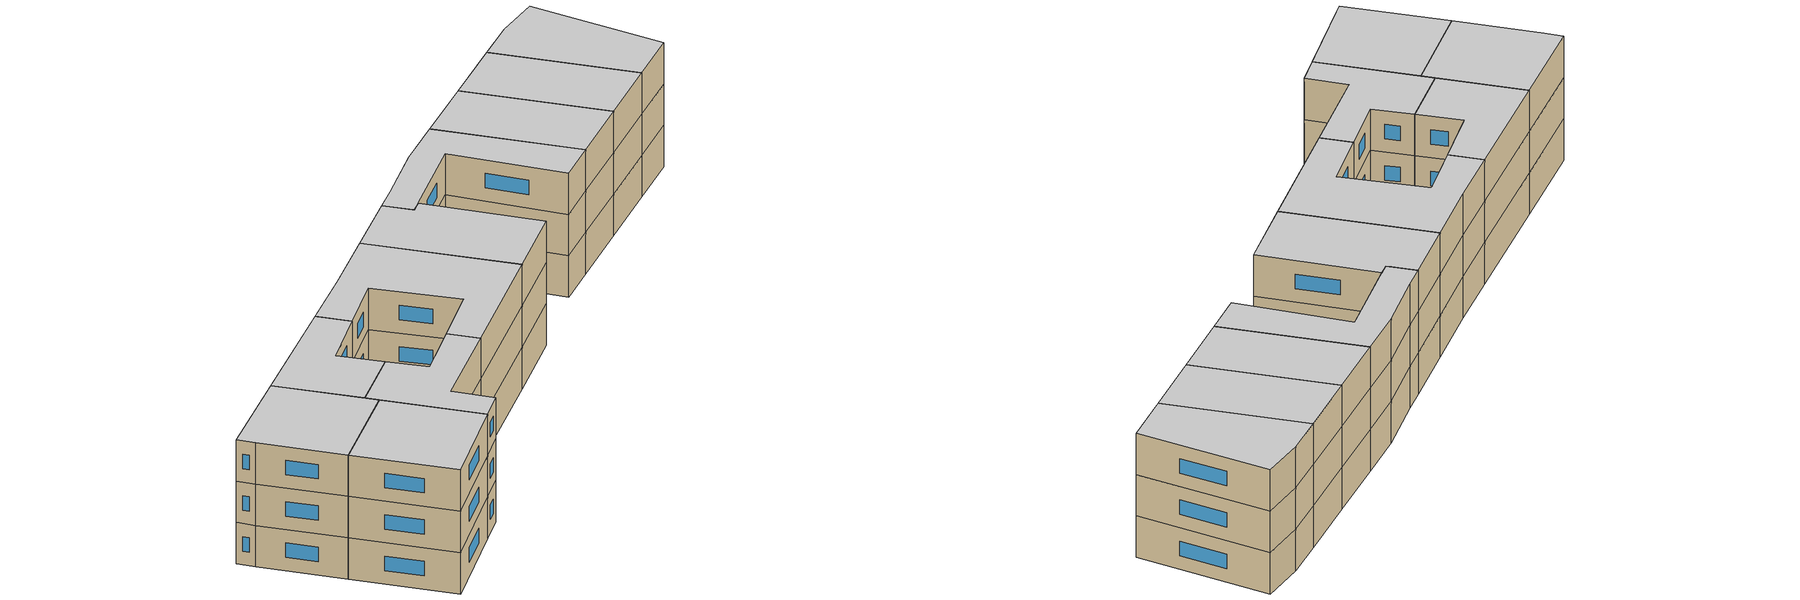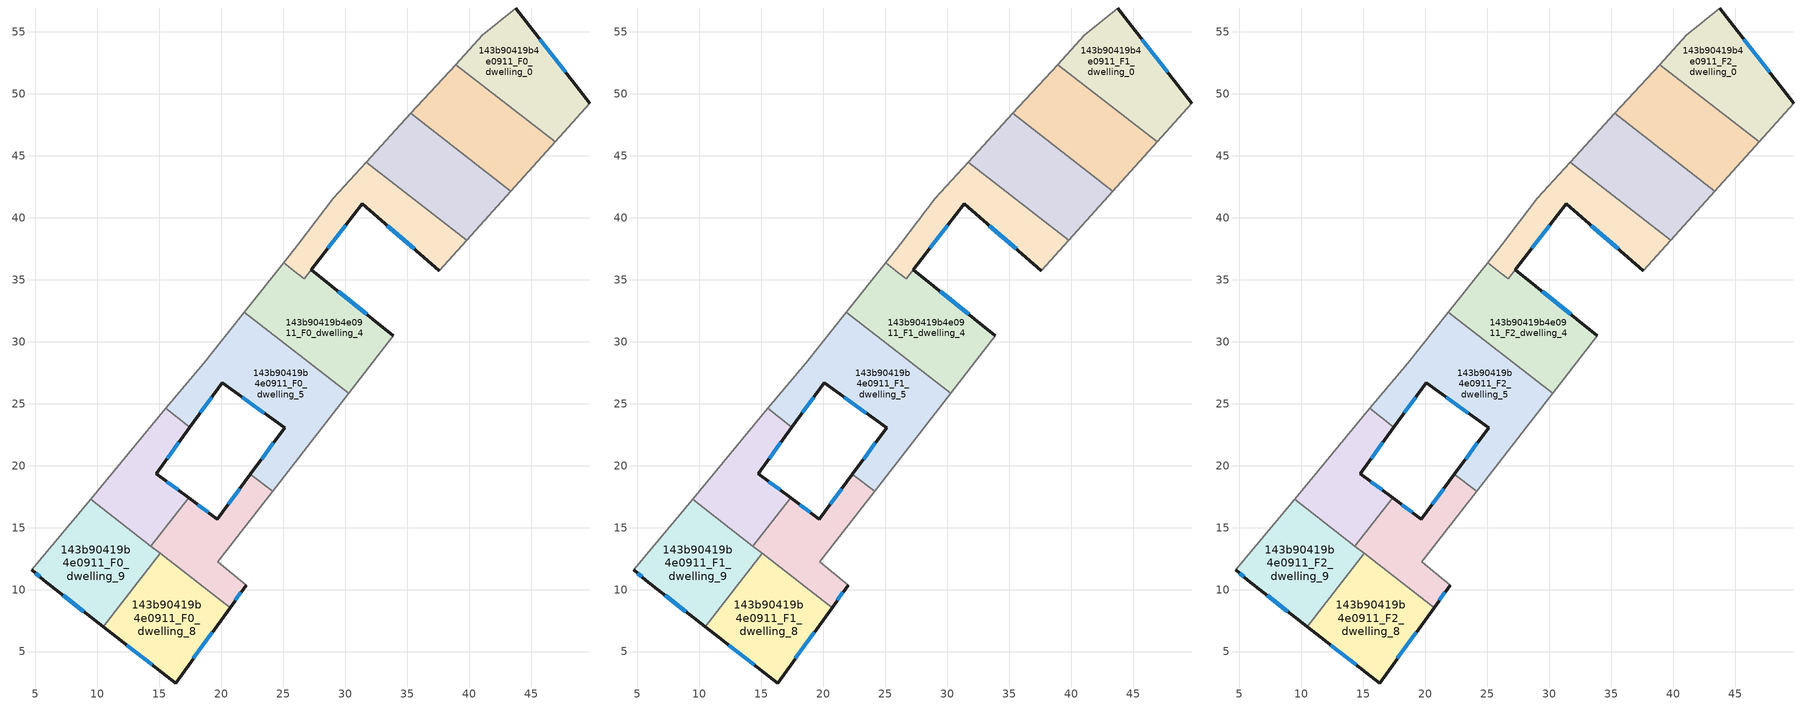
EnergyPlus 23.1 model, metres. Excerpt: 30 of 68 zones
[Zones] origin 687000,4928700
143b90419b4e0911_F0_dwelling_0
 floor ground (EU_floor_Construction): 43.77,56.92 49.74,49.22 46.94,46.11 38.91,52.36 41.08,54.73 z0
 wall outside (EU_wall_Construction): 49.74,49.22 43.77,56.92 z0:3
 wall adiabatic (EU_wall_Construction): 46.94,46.11 49.74,49.22 / 43.77,56.92 41.08,54.73 38.91,52.36 z0:3
 wall to 143b90419b4e0911_F0_dwelling_1 (EU_wall_Construction): 38.91,52.36 46.94,46.11 z0:3
 window (EU_Window_Construction): 47.8,51.73 45.71,54.42 z0.98:2.02
143b90419b4e0911_F0_dwelling_1
 floor ground (EU_floor_Construction): 46.94,46.11 43.37,42.14 35.3,48.41 38.91,52.36 z0
 wall to 143b90419b4e0911_F0_dwelling_2 (EU_wall_Construction): 35.3,48.41 43.37,42.14 z0:3
 wall adiabatic (EU_wall_Construction): 38.91,52.36 35.3,48.41 / 43.37,42.14 46.94,46.11 z0:3
143b90419b4e0911_F0_dwelling_2
 floor ground (EU_floor_Construction): 43.37,42.14 39.8,38.18 31.7,44.49 35.3,48.41 z0
 wall to 143b90419b4e0911_F0_dwelling_3 (EU_wall_Construction): 31.7,44.49 39.8,38.18 z0:3
 wall adiabatic (EU_wall_Construction): 35.3,48.41 31.7,44.49 / 39.8,38.18 43.37,42.14 z0:3
143b90419b4e0911_F0_dwelling_3
 floor ground (EU_floor_Construction): 39.8,38.18 37.6,35.75 31.38,41.12 26.72,35.07 26.28,35.41 25.03,36.38 26.21,37.88 29.05,41.58 31.7,44.49 z0
 wall outside (EU_wall_Construction): 27.29,35.81 31.38,41.12 37.6,35.75 z0:3
 wall adiabatic (EU_wall_Construction): 31.7,44.49 29.05,41.58 26.21,37.88 25.03,36.38 / 37.6,35.75 39.8,38.18 z0:3
 wall to 143b90419b4e0911_F0_dwelling_4 (EU_wall_Construction): 25.03,36.38 26.28,35.42 / 26.28,35.41 26.4,35.32 26.72,35.07 27.29,35.8 z0:3
 window (EU_Window_Construction): 33.4,39.38 35.58,37.49 / 28.62,37.54 30.05,39.4 z0.98:2.02
143b90419b4e0911_F0_dwelling_4
 floor ground (EU_floor_Construction): 33.89,30.47 30.28,25.83 21.85,32.38 25.03,36.38 26.4,35.32 26.72,35.07 27.29,35.8 z0
 wall outside (EU_wall_Construction): 33.89,30.47 27.29,35.8 z0:3
 wall adiabatic (EU_wall_Construction): 25.03,36.38 21.85,32.38 / 30.28,25.83 33.89,30.47 z0:3
 wall to 143b90419b4e0911_F0_dwelling_5 (EU_wall_Construction): 21.85,32.38 30.28,25.83 z0:3
 window (EU_Window_Construction): 31.74,32.21 29.43,34.07 z0.98:2.02
143b90419b4e0911_F0_dwelling_5
 floor ground (EU_floor_Construction): 30.28,25.83 24.14,17.93 22.36,19.31 25.11,23.05 20.07,26.7 17.48,23.11 15.55,24.61 18.59,28.27 21.85,32.38 z0
 wall outside (EU_wall_Construction): 17.48,23.11 20.07,26.7 25.11,23.05 22.36,19.31 z0:3
 wall adiabatic (EU_wall_Construction): 24.14,17.93 30.28,25.83 / 21.85,32.38 18.59,28.27 15.55,24.61 z0:3
 wall to 143b90419b4e0911_F0_dwelling_6 (EU_wall_Construction): 22.36,19.31 24.14,17.93 z0:3
 wall to 143b90419b4e0911_F0_dwelling_7 (EU_wall_Construction): 15.55,24.61 17.48,23.11 z0:3
 window (EU_Window_Construction): 24.22,21.84 23.26,20.53 / 21.71,25.51 23.48,24.24 / 18.32,24.28 19.23,25.53 z0.98:2.02
143b90419b4e0911_F0_dwelling_6
 floor ground (EU_floor_Construction): 24.14,17.93 19.72,12.24 22.03,10.37 20.72,8.55 14.34,13.51 17.37,17.42 19.7,15.7 22.36,19.31 z0
 wall outside (EU_wall_Construction): 20.72,8.55 22.03,10.37 / 22.36,19.31 19.7,15.7 17.37,17.42 z0:3
 wall adiabatic (EU_wall_Construction): 22.03,10.37 19.72,12.24 24.14,17.93 z0:3
 wall to 143b90419b4e0911_F0_dwelling_7 (EU_wall_Construction): 17.37,17.42 14.34,13.51 z0:3
 wall to 143b90419b4e0911_F0_dwelling_8 (EU_wall_Construction): 15.1,12.92 20.72,8.55 z0:3
 wall to 143b90419b4e0911_F0_dwelling_9 (EU_wall_Construction): 14.34,13.51 15.1,12.92 z0:3
 window (EU_Window_Construction): 21.14,9.14 21.6,9.78 / 18.95,16.26 18.13,16.86 / 21.5,18.14 20.57,16.87 z0.98:2.02
143b90419b4e0911_F0_dwelling_7
 floor ground (EU_floor_Construction): 17.48,23.11 14.76,19.35 17.37,17.42 14.34,13.51 9.46,17.3 15.55,24.61 z0
 wall outside (EU_wall_Construction): 17.37,17.42 14.76,19.35 17.48,23.11 z0:3
 wall adiabatic (EU_wall_Construction): 15.55,24.61 9.46,17.3 z0:3
 wall to 143b90419b4e0911_F0_dwelling_9 (EU_wall_Construction): 9.46,17.3 14.34,13.51 z0:3
 window (EU_Window_Construction): 15.64,20.57 16.59,21.89 / 16.52,18.04 15.61,18.72 z0.98:2.02
143b90419b4e0911_F0_dwelling_8
 floor ground (EU_floor_Construction): 20.72,8.55 16.33,2.47 10.5,7 15.1,12.92 z0
 wall outside (EU_wall_Construction): 10.5,7 16.33,2.47 20.72,8.55 z0:3
 wall to 143b90419b4e0911_F0_dwelling_9 (EU_wall_Construction): 15.1,12.92 10.5,7 z0:3
 window (EU_Window_Construction): 12.4,5.53 14.44,3.94 / 17.76,4.45 19.29,6.57 z0.98:2.02
143b90419b4e0911_F0_dwelling_9
 floor ground (EU_floor_Construction): 15.1,12.92 10.5,7 5.69,10.75 4.71,11.59 9.46,17.3 z0
 wall outside (EU_wall_Construction): 4.71,11.59 5.69,10.75 10.5,7 z0:3
 wall adiabatic (EU_wall_Construction): 9.46,17.3 4.71,11.59 z0:3
 window (EU_Window_Construction): 7.25,9.53 8.93,8.22 / 5.03,11.32 5.37,11.02 z0.98:2.02
143b90419b4e0911_F1_dwelling_0
 floor to 143b90419b4e0911_F0_dwelling_0 (EU_floor_Construction): 43.77,56.92 49.74,49.22 46.94,46.11 38.91,52.36 41.08,54.73 z3
 wall outside (EU_wall_Construction): 49.74,49.22 43.77,56.92 z3:6
 wall adiabatic (EU_wall_Construction): 46.94,46.11 49.74,49.22 / 43.77,56.92 41.08,54.73 38.91,52.36 z3:6
 wall to 143b90419b4e0911_F1_dwelling_1 (EU_wall_Construction): 38.91,52.36 46.94,46.11 z3:6
 window (EU_Window_Construction): 47.8,51.73 45.71,54.42 z3.98:5.02
143b90419b4e0911_F1_dwelling_1
 floor to 143b90419b4e0911_F0_dwelling_1 (EU_floor_Construction): 46.94,46.11 43.37,42.14 35.3,48.41 38.91,52.36 z3
 wall to 143b90419b4e0911_F1_dwelling_2 (EU_wall_Construction): 35.3,48.41 43.37,42.14 z3:6
 wall adiabatic (EU_wall_Construction): 38.91,52.36 35.3,48.41 / 43.37,42.14 46.94,46.11 z3:6
143b90419b4e0911_F1_dwelling_2
 floor to 143b90419b4e0911_F0_dwelling_2 (EU_floor_Construction): 43.37,42.14 39.8,38.18 31.7,44.49 35.3,48.41 z3
 wall to 143b90419b4e0911_F1_dwelling_3 (EU_wall_Construction): 31.7,44.49 39.8,38.18 z3:6
 wall adiabatic (EU_wall_Construction): 35.3,48.41 31.7,44.49 / 39.8,38.18 43.37,42.14 z3:6
143b90419b4e0911_F1_dwelling_3
 floor to 143b90419b4e0911_F0_dwelling_3 (EU_floor_Construction): 39.8,38.18 37.6,35.75 31.38,41.12 26.72,35.07 26.28,35.42 25.03,36.38 26.21,37.88 29.05,41.58 31.7,44.49 z3
 wall outside (EU_wall_Construction): 27.29,35.81 31.38,41.12 37.6,35.75 z3:6
 wall adiabatic (EU_wall_Construction): 31.7,44.49 29.05,41.58 26.21,37.88 25.03,36.38 / 37.6,35.75 39.8,38.18 z3:6
 wall to 143b90419b4e0911_F1_dwelling_4 (EU_wall_Construction): 25.03,36.38 26.28,35.42 / 26.28,35.41 26.4,35.32 26.72,35.07 27.29,35.8 z3:6
 window (EU_Window_Construction): 33.4,39.38 35.58,37.49 / 28.62,37.54 30.05,39.4 z3.98:5.02
143b90419b4e0911_F1_dwelling_4
 floor to 143b90419b4e0911_F0_dwelling_4 (EU_floor_Construction): 33.89,30.47 30.28,25.83 21.85,32.38 25.03,36.38 26.4,35.32 26.72,35.07 27.29,35.8 z3
 wall outside (EU_wall_Construction): 33.89,30.47 27.29,35.8 z3:6
 wall adiabatic (EU_wall_Construction): 25.03,36.38 21.85,32.38 / 30.28,25.83 33.89,30.47 z3:6
 wall to 143b90419b4e0911_F1_dwelling_5 (EU_wall_Construction): 21.85,32.38 30.28,25.83 z3:6
 window (EU_Window_Construction): 31.74,32.21 29.43,34.07 z3.98:5.02
143b90419b4e0911_F1_dwelling_5
 floor to 143b90419b4e0911_F0_dwelling_5 (EU_floor_Construction): 30.28,25.83 24.14,17.93 22.36,19.31 25.11,23.05 20.07,26.7 17.48,23.11 15.55,24.61 18.59,28.27 21.85,32.38 z3
 wall outside (EU_wall_Construction): 17.48,23.11 20.07,26.7 25.11,23.05 22.36,19.31 z3:6
 wall adiabatic (EU_wall_Construction): 24.14,17.93 30.28,25.83 / 21.85,32.38 18.59,28.27 15.55,24.61 z3:6
 wall to 143b90419b4e0911_F1_dwelling_6 (EU_wall_Construction): 22.36,19.31 24.14,17.93 z3:6
 wall to 143b90419b4e0911_F1_dwelling_7 (EU_wall_Construction): 15.55,24.61 17.48,23.11 z3:6
 window (EU_Window_Construction): 24.22,21.84 23.26,20.53 / 21.71,25.51 23.48,24.24 / 18.32,24.28 19.23,25.53 z3.98:5.02
143b90419b4e0911_F1_dwelling_6
 floor to 143b90419b4e0911_F0_dwelling_6 (EU_floor_Construction): 24.14,17.93 19.72,12.24 22.03,10.37 20.72,8.55 14.34,13.51 17.37,17.42 19.7,15.7 22.36,19.31 z3
 wall outside (EU_wall_Construction): 20.72,8.55 22.03,10.37 / 22.36,19.31 19.7,15.7 17.37,17.42 z3:6
 wall adiabatic (EU_wall_Construction): 22.03,10.37 19.72,12.24 24.14,17.93 z3:6
 wall to 143b90419b4e0911_F1_dwelling_7 (EU_wall_Construction): 17.37,17.42 14.34,13.51 z3:6
 wall to 143b90419b4e0911_F1_dwelling_8 (EU_wall_Construction): 15.1,12.92 20.72,8.55 z3:6
 wall to 143b90419b4e0911_F1_dwelling_9 (EU_wall_Construction): 14.34,13.51 15.1,12.92 z3:6
 window (EU_Window_Construction): 21.14,9.14 21.6,9.78 / 18.95,16.26 18.13,16.86 / 21.5,18.14 20.57,16.87 z3.98:5.02
143b90419b4e0911_F1_dwelling_7
 floor to 143b90419b4e0911_F0_dwelling_7 (EU_floor_Construction): 17.48,23.11 14.76,19.35 17.37,17.42 14.34,13.51 9.46,17.3 15.55,24.61 z3
 wall outside (EU_wall_Construction): 17.37,17.42 14.76,19.35 17.48,23.11 z3:6
 wall adiabatic (EU_wall_Construction): 15.55,24.61 9.46,17.3 z3:6
 wall to 143b90419b4e0911_F1_dwelling_9 (EU_wall_Construction): 9.46,17.3 14.34,13.51 z3:6
 window (EU_Window_Construction): 15.64,20.57 16.59,21.89 / 16.52,18.04 15.61,18.72 z3.98:5.02
143b90419b4e0911_F1_dwelling_8
 floor to 143b90419b4e0911_F0_dwelling_8 (EU_floor_Construction): 20.72,8.55 16.33,2.47 10.5,7 15.1,12.92 z3
 wall outside (EU_wall_Construction): 10.5,7 16.33,2.47 20.72,8.55 z3:6
 wall to 143b90419b4e0911_F1_dwelling_9 (EU_wall_Construction): 15.1,12.92 10.5,7 z3:6
 window (EU_Window_Construction): 12.4,5.53 14.44,3.94 / 17.76,4.45 19.29,6.57 z3.98:5.02
143b90419b4e0911_F1_dwelling_9
 floor to 143b90419b4e0911_F0_dwelling_9 (EU_floor_Construction): 15.1,12.92 10.5,7 5.69,10.75 4.71,11.59 9.46,17.3 z3
 wall outside (EU_wall_Construction): 4.71,11.59 5.69,10.75 10.5,7 z3:6
 wall adiabatic (EU_wall_Construction): 9.46,17.3 4.71,11.59 z3:6
 window (EU_Window_Construction): 7.25,9.53 8.93,8.22 / 5.03,11.32 5.37,11.02 z3.98:5.02
143b90419b4e0911_F2_dwelling_0
 floor to 143b90419b4e0911_F1_dwelling_0 (EU_floor_Construction): 43.77,56.92 49.74,49.22 46.94,46.11 38.91,52.36 41.08,54.73 z6
 wall outside (EU_wall_Construction): 49.74,49.22 43.77,56.92 z6:9
 wall adiabatic (EU_wall_Construction): 46.94,46.11 49.74,49.22 / 43.77,56.92 41.08,54.73 38.91,52.36 z6:9
 wall to 143b90419b4e0911_F2_dwelling_1 (EU_wall_Construction): 38.91,52.36 46.94,46.11 z6:9
 window (EU_Window_Construction): 47.8,51.73 45.71,54.42 z6.98:8.02
 ceiling to 143b90419b4e0911_F3_dwelling_0 (EU_floor_Construction): 46.94,46.11 49.74,49.22 43.77,56.92 41.08,54.73 38.91,52.36 z9
143b90419b4e0911_F2_dwelling_1
 floor to 143b90419b4e0911_F1_dwelling_1 (EU_floor_Construction): 46.94,46.11 43.37,42.14 35.3,48.41 38.91,52.36 z6
 wall to 143b90419b4e0911_F2_dwelling_2 (EU_wall_Construction): 35.3,48.41 43.37,42.14 z6:9
 wall adiabatic (EU_wall_Construction): 38.91,52.36 35.3,48.41 / 43.37,42.14 46.94,46.11 z6:9
 ceiling to 143b90419b4e0911_F3_dwelling_1 (EU_floor_Construction): 43.37,42.14 46.94,46.11 38.91,52.36 35.3,48.41 z9
143b90419b4e0911_F2_dwelling_2
 floor to 143b90419b4e0911_F1_dwelling_2 (EU_floor_Construction): 43.37,42.14 39.8,38.18 31.7,44.49 35.3,48.41 z6
 wall to 143b90419b4e0911_F2_dwelling_3 (EU_wall_Construction): 31.7,44.49 39.8,38.18 z6:9
 wall adiabatic (EU_wall_Construction): 35.3,48.41 31.7,44.49 / 39.8,38.18 43.37,42.14 z6:9
 ceiling to 143b90419b4e0911_F3_dwelling_2 (EU_floor_Construction): 39.8,38.18 43.37,42.14 35.3,48.41 31.7,44.49 z9
143b90419b4e0911_F2_dwelling_3
 floor to 143b90419b4e0911_F1_dwelling_3 (EU_floor_Construction): 39.8,38.18 37.6,35.75 31.38,41.12 26.72,35.07 26.28,35.42 25.03,36.38 26.21,37.88 29.05,41.58 31.7,44.49 z6
 wall outside (EU_wall_Construction): 27.29,35.81 31.38,41.12 37.6,35.75 z6:9
 wall adiabatic (EU_wall_Construction): 31.7,44.49 29.05,41.58 26.21,37.88 25.03,36.38 / 37.6,35.75 39.8,38.18 z6:9
 wall to 143b90419b4e0911_F2_dwelling_4 (EU_wall_Construction): 25.03,36.38 26.28,35.42 / 26.28,35.41 26.4,35.32 26.72,35.07 27.29,35.8 z6:9
 window (EU_Window_Construction): 33.4,39.38 35.58,37.49 / 28.62,37.54 30.05,39.4 z6.98:8.02
 ceiling to 143b90419b4e0911_F3_dwelling_3 (EU_floor_Construction): 37.6,35.75 39.8,38.18 31.7,44.49 29.05,41.58 26.21,37.88 25.03,36.38 26.28,35.42 26.72,35.07 31.38,41.12 z9
143b90419b4e0911_F2_dwelling_4
 floor to 143b90419b4e0911_F1_dwelling_4 (EU_floor_Construction): 33.89,30.47 30.28,25.83 21.85,32.38 25.03,36.38 26.4,35.32 26.72,35.07 27.29,35.8 z6
 wall outside (EU_wall_Construction): 33.89,30.47 27.29,35.8 z6:9
 wall adiabatic (EU_wall_Construction): 25.03,36.38 21.85,32.38 / 30.28,25.83 33.89,30.47 z6:9
 wall to 143b90419b4e0911_F2_dwelling_5 (EU_wall_Construction): 21.85,32.38 30.28,25.83 z6:9
 window (EU_Window_Construction): 31.74,32.21 29.43,34.07 z6.98:8.02
 ceiling to 143b90419b4e0911_F3_dwelling_4 (EU_floor_Construction): 30.28,25.83 33.89,30.47 27.29,35.8 26.72,35.07 26.4,35.32 25.03,36.38 21.85,32.38 z9
143b90419b4e0911_F2_dwelling_5
 floor to 143b90419b4e0911_F1_dwelling_5 (EU_floor_Construction): 30.28,25.83 24.14,17.93 22.36,19.31 25.11,23.05 20.07,26.7 17.48,23.11 15.55,24.61 18.59,28.27 21.85,32.38 z6
 wall outside (EU_wall_Construction): 17.48,23.11 20.07,26.7 25.11,23.05 22.36,19.31 z6:9
 wall adiabatic (EU_wall_Construction): 24.14,17.93 30.28,25.83 / 21.85,32.38 18.59,28.27 15.55,24.61 z6:9
 wall to 143b90419b4e0911_F2_dwelling_6 (EU_wall_Construction): 22.36,19.31 24.14,17.93 z6:9
 wall to 143b90419b4e0911_F2_dwelling_7 (EU_wall_Construction): 15.55,24.61 17.48,23.11 z6:9
 window (EU_Window_Construction): 24.22,21.84 23.26,20.53 / 21.71,25.51 23.48,24.24 / 18.32,24.28 19.23,25.53 z6.98:8.02
 ceiling to 143b90419b4e0911_F3_dwelling_5 (EU_floor_Construction): 24.14,17.93 30.28,25.83 21.85,32.38 18.59,28.27 15.55,24.61 17.48,23.11 20.07,26.7 25.11,23.05 22.36,19.31 z9
143b90419b4e0911_F2_dwelling_6
 floor to 143b90419b4e0911_F1_dwelling_6 (EU_floor_Construction): 24.14,17.93 19.72,12.24 22.03,10.37 20.72,8.55 14.34,13.51 17.37,17.42 19.7,15.7 22.36,19.31 z6
 wall outside (EU_wall_Construction): 20.72,8.55 22.03,10.37 / 22.36,19.31 19.7,15.7 17.37,17.42 z6:9
 wall adiabatic (EU_wall_Construction): 22.03,10.37 19.72,12.24 24.14,17.93 z6:9
 wall to 143b90419b4e0911_F2_dwelling_7 (EU_wall_Construction): 17.37,17.42 14.34,13.51 z6:9
 wall to 143b90419b4e0911_F2_dwelling_8 (EU_wall_Construction): 15.1,12.92 20.72,8.55 z6:9
 wall to 143b90419b4e0911_F2_dwelling_9 (EU_wall_Construction): 14.34,13.51 15.1,12.92 z6:9
 window (EU_Window_Construction): 21.14,9.14 21.6,9.78 / 18.95,16.26 18.13,16.86 / 21.5,18.14 20.57,16.87 z6.98:8.02
 ceiling to 143b90419b4e0911_F3_dwelling_6 (EU_floor_Construction): 22.03,10.37 19.72,12.24 24.14,17.93 22.36,19.31 19.7,15.7 17.37,17.42 14.34,13.51 20.72,8.55 z9
143b90419b4e0911_F2_dwelling_7
 floor to 143b90419b4e0911_F1_dwelling_7 (EU_floor_Construction): 17.48,23.11 14.76,19.35 17.37,17.42 14.34,13.51 9.46,17.3 15.55,24.61 z6
 wall outside (EU_wall_Construction): 17.37,17.42 14.76,19.35 17.48,23.11 z6:9
 wall adiabatic (EU_wall_Construction): 15.55,24.61 9.46,17.3 z6:9
 wall to 143b90419b4e0911_F2_dwelling_9 (EU_wall_Construction): 9.46,17.3 14.34,13.51 z6:9
 window (EU_Window_Construction): 15.64,20.57 16.59,21.89 / 16.52,18.04 15.61,18.72 z6.98:8.02
 ceiling to 143b90419b4e0911_F3_dwelling_7 (EU_floor_Construction): 14.34,13.51 17.37,17.42 14.76,19.35 17.48,23.11 15.55,24.61 9.46,17.3 z9
143b90419b4e0911_F2_dwelling_8
 floor to 143b90419b4e0911_F1_dwelling_8 (EU_floor_Construction): 20.72,8.55 16.33,2.47 10.5,7 15.1,12.92 z6
 wall outside (EU_wall_Construction): 10.5,7 16.33,2.47 20.72,8.55 z6:9
 wall to 143b90419b4e0911_F2_dwelling_9 (EU_wall_Construction): 15.1,12.92 10.5,7 z6:9
 window (EU_Window_Construction): 12.4,5.53 14.44,3.94 / 17.76,4.45 19.29,6.57 z6.98:8.02
 ceiling to 143b90419b4e0911_F3_dwelling_8 (EU_floor_Construction): 16.33,2.47 20.72,8.55 15.1,12.92 10.5,7 z9
143b90419b4e0911_F2_dwelling_9
 floor to 143b90419b4e0911_F1_dwelling_9 (EU_floor_Construction): 15.1,12.92 10.5,7 5.69,10.75 4.71,11.59 9.46,17.3 z6
 wall outside (EU_wall_Construction): 4.71,11.59 5.69,10.75 10.5,7 z6:9
 wall adiabatic (EU_wall_Construction): 9.46,17.3 4.71,11.59 z6:9
 window (EU_Window_Construction): 7.25,9.53 8.93,8.22 / 5.03,11.32 5.37,11.02 z6.98:8.02
 ceiling to 143b90419b4e0911_F3_dwelling_9 (EU_floor_Construction): 10.5,7 15.1,12.92 9.46,17.3 4.71,11.59 5.69,10.75 z9
[Building]
EU S2 Campaign: North Axis=0; Terrain=City; Solar Distribution=FullExterior
[Site:Location]
Bologna: Latitude=44.5; Longitude=11.25; Time Zone=1; Elevation=37
[SizingPeriod:WeatherFileDays]
AnnualSizingPeriod: Begin Month=1; Begin Day of Month=1; End Month=12; End Day of Month=31; Day of Week for Start Day=Monday; Use Weather File Daylight Saving Period=No; Use Weather File Rain and Snow Indicators=No
[MATERIAL]
EU_InternalMass_Material: Roughness=MediumRough; Thickness=0.1; Conductivity=1; Density=1800; Specific Heat=900; Thermal Absorptance=0.9; Solar Absorptance=0.7; Visible Absorptance=0.7
[MATERIAL:NOMASS] Roughness=MediumRough; Thermal Absorptance=0.9; Solar Absorptance=0.7; Visible Absorptance=0.7
Name | Thermal Resistance
EU_wall_NoMass | 0.905828
EU_floor_NoMass | 0.67114
[WINDOWMATERIAL:SIMPLEGLAZINGSYSTEM]
EU_Window_SimpleGlazing: UFactor=4.52486; Solar Heat Gain Coefficient=0.85; Visible Transmittance=0.85
[CONSTRUCTION]
EU_wall_Construction: EU_wall_NoMass
EU_floor_Construction: EU_floor_NoMass
EU_Window_Construction: EU_Window_SimpleGlazing
EU_InternalMass_Construction: EU_InternalMass_Material
[ZONE] Type=1; Multiplier=1; Ceiling Height=autocalculate; Floor Area=autocalculate; Part of Total Floor Area=Yes
Name | Volume
143b90419b4e0911_F0_dwelling_0; 143b90419b4e0911_F1_dwelling_0; 143b90419b4e0911_F2_dwelling_0 | 163.146
143b90419b4e0911_F0_dwelling_1; 143b90419b4e0911_F1_dwelling_1; 143b90419b4e0911_F2_dwelling_1 | 163.176
143b90419b4e0911_F0_dwelling_2; 143b90419b4e0911_F1_dwelling_2; 143b90419b4e0911_F2_dwelling_2 | 163.154
143b90419b4e0911_F0_dwelling_3; 143b90419b4e0911_F1_dwelling_3; 143b90419b4e0911_F2_dwelling_3 | 141.615
143b90419b4e0911_F0_dwelling_4; 143b90419b4e0911_F1_dwelling_4; 143b90419b4e0911_F2_dwelling_4 | 184.723
143b90419b4e0911_F0_dwelling_5; 143b90419b4e0911_F1_dwelling_5; 143b90419b4e0911_F2_dwelling_5 | 238.447
143b90419b4e0911_F0_dwelling_6; 143b90419b4e0911_F1_dwelling_6; 143b90419b4e0911_F2_dwelling_6 | 125.506
143b90419b4e0911_F0_dwelling_7; 143b90419b4e0911_F1_dwelling_7; 143b90419b4e0911_F2_dwelling_7 | 125.529
143b90419b4e0911_F0_dwelling_8; 143b90419b4e0911_F1_dwelling_8; 143b90419b4e0911_F2_dwelling_8 | 163.161
143b90419b4e0911_F0_dwelling_9; 143b90419b4e0911_F1_dwelling_9; 143b90419b4e0911_F2_dwelling_9 | 163.141
[INTERNALMASS] Construction=EU_InternalMass_Construction
Name | Zone or ZoneList | Surface Area
143b90419b4e0911_F0_dwelling_0_EU_InternalMass | 143b90419b4e0911_F0_dwelling_0 | 54.382
143b90419b4e0911_F0_dwelling_1_EU_InternalMass | 143b90419b4e0911_F0_dwelling_1 | 54.3918
143b90419b4e0911_F0_dwelling_2_EU_InternalMass | 143b90419b4e0911_F0_dwelling_2 | 54.3847
143b90419b4e0911_F0_dwelling_3_EU_InternalMass | 143b90419b4e0911_F0_dwelling_3 | 47.2029
143b90419b4e0911_F0_dwelling_4_EU_InternalMass | 143b90419b4e0911_F0_dwelling_4 | 61.5747
143b90419b4e0911_F0_dwelling_5_EU_InternalMass | 143b90419b4e0911_F0_dwelling_5 | 79.4821
143b90419b4e0911_F0_dwelling_6_EU_InternalMass | 143b90419b4e0911_F0_dwelling_6 | 41.8343
143b90419b4e0911_F0_dwelling_7_EU_InternalMass | 143b90419b4e0911_F0_dwelling_7 | 41.8417
143b90419b4e0911_F0_dwelling_8_EU_InternalMass | 143b90419b4e0911_F0_dwelling_8 | 54.3861
143b90419b4e0911_F0_dwelling_9_EU_InternalMass | 143b90419b4e0911_F0_dwelling_9 | 54.379
143b90419b4e0911_F1_dwelling_0_EU_InternalMass | 143b90419b4e0911_F1_dwelling_0 | 54.382
143b90419b4e0911_F1_dwelling_1_EU_InternalMass | 143b90419b4e0911_F1_dwelling_1 | 54.3918
143b90419b4e0911_F1_dwelling_2_EU_InternalMass | 143b90419b4e0911_F1_dwelling_2 | 54.3847
143b90419b4e0911_F1_dwelling_3_EU_InternalMass | 143b90419b4e0911_F1_dwelling_3 | 47.2029
143b90419b4e0911_F1_dwelling_4_EU_InternalMass | 143b90419b4e0911_F1_dwelling_4 | 61.5747
143b90419b4e0911_F1_dwelling_5_EU_InternalMass | 143b90419b4e0911_F1_dwelling_5 | 79.4821
143b90419b4e0911_F1_dwelling_6_EU_InternalMass | 143b90419b4e0911_F1_dwelling_6 | 41.8343
143b90419b4e0911_F1_dwelling_7_EU_InternalMass | 143b90419b4e0911_F1_dwelling_7 | 41.8417
143b90419b4e0911_F1_dwelling_8_EU_InternalMass | 143b90419b4e0911_F1_dwelling_8 | 54.3861
143b90419b4e0911_F1_dwelling_9_EU_InternalMass | 143b90419b4e0911_F1_dwelling_9 | 54.379
143b90419b4e0911_F2_dwelling_0_EU_InternalMass | 143b90419b4e0911_F2_dwelling_0 | 54.382
143b90419b4e0911_F2_dwelling_1_EU_InternalMass | 143b90419b4e0911_F2_dwelling_1 | 54.3918
143b90419b4e0911_F2_dwelling_2_EU_InternalMass | 143b90419b4e0911_F2_dwelling_2 | 54.3847
143b90419b4e0911_F2_dwelling_3_EU_InternalMass | 143b90419b4e0911_F2_dwelling_3 | 47.2029
143b90419b4e0911_F2_dwelling_4_EU_InternalMass | 143b90419b4e0911_F2_dwelling_4 | 61.5747
143b90419b4e0911_F2_dwelling_5_EU_InternalMass | 143b90419b4e0911_F2_dwelling_5 | 79.4821
143b90419b4e0911_F2_dwelling_6_EU_InternalMass | 143b90419b4e0911_F2_dwelling_6 | 41.8343
143b90419b4e0911_F2_dwelling_7_EU_InternalMass | 143b90419b4e0911_F2_dwelling_7 | 41.8417
143b90419b4e0911_F2_dwelling_8_EU_InternalMass | 143b90419b4e0911_F2_dwelling_8 | 54.3861
143b90419b4e0911_F2_dwelling_9_EU_InternalMass | 143b90419b4e0911_F2_dwelling_9 | 54.379
[OTHEREQUIPMENT] Fuel Type=Electricity; Design Level Calculation Method=Watts/Area; Power per Zone Floor Area=1; Fraction Latent=0; Fraction Radiant=0; Fraction Lost=0; Carbon Dioxide Generation Rate=0; EndUse Subcategory=EU_Step8_InternalGains
Name | Zone or ZoneList or Space or SpaceList | Schedule
EU_Step8_InternalGain_143b90419b4e0911_F0_dwelling_0_f000 | 143b90419b4e0911_F0_dwelling_0 | EU_Step8_GainSchedule_143b90419b4e0911_F0_dwelling_0_f000
EU_Step8_InternalGain_143b90419b4e0911_F0_dwelling_1_f000 | 143b90419b4e0911_F0_dwelling_1 | EU_Step8_GainSchedule_143b90419b4e0911_F0_dwelling_1_f000
EU_Step8_InternalGain_143b90419b4e0911_F0_dwelling_2_f000 | 143b90419b4e0911_F0_dwelling_2 | EU_Step8_GainSchedule_143b90419b4e0911_F0_dwelling_2_f000
EU_Step8_InternalGain_143b90419b4e0911_F0_dwelling_3_f000 | 143b90419b4e0911_F0_dwelling_3 | EU_Step8_GainSchedule_143b90419b4e0911_F0_dwelling_3_f000
EU_Step8_InternalGain_143b90419b4e0911_F0_dwelling_4_f000 | 143b90419b4e0911_F0_dwelling_4 | EU_Step8_GainSchedule_143b90419b4e0911_F0_dwelling_4_f000
EU_Step8_InternalGain_143b90419b4e0911_F0_dwelling_5_f000 | 143b90419b4e0911_F0_dwelling_5 | EU_Step8_GainSchedule_143b90419b4e0911_F0_dwelling_5_f000
EU_Step8_InternalGain_143b90419b4e0911_F0_dwelling_6_f000 | 143b90419b4e0911_F0_dwelling_6 | EU_Step8_GainSchedule_143b90419b4e0911_F0_dwelling_6_f000
EU_Step8_InternalGain_143b90419b4e0911_F0_dwelling_7_f000 | 143b90419b4e0911_F0_dwelling_7 | EU_Step8_GainSchedule_143b90419b4e0911_F0_dwelling_7_f000
EU_Step8_InternalGain_143b90419b4e0911_F0_dwelling_8_f000 | 143b90419b4e0911_F0_dwelling_8 | EU_Step8_GainSchedule_143b90419b4e0911_F0_dwelling_8_f000
EU_Step8_InternalGain_143b90419b4e0911_F0_dwelling_9_f000 | 143b90419b4e0911_F0_dwelling_9 | EU_Step8_GainSchedule_143b90419b4e0911_F0_dwelling_9_f000
EU_Step8_InternalGain_143b90419b4e0911_F1_dwelling_0_f000 | 143b90419b4e0911_F1_dwelling_0 | EU_Step8_GainSchedule_143b90419b4e0911_F1_dwelling_0_f000
EU_Step8_InternalGain_143b90419b4e0911_F1_dwelling_1_f000 | 143b90419b4e0911_F1_dwelling_1 | EU_Step8_GainSchedule_143b90419b4e0911_F1_dwelling_1_f000
EU_Step8_InternalGain_143b90419b4e0911_F1_dwelling_2_f000 | 143b90419b4e0911_F1_dwelling_2 | EU_Step8_GainSchedule_143b90419b4e0911_F1_dwelling_2_f000
EU_Step8_InternalGain_143b90419b4e0911_F1_dwelling_3_f000 | 143b90419b4e0911_F1_dwelling_3 | EU_Step8_GainSchedule_143b90419b4e0911_F1_dwelling_3_f000
EU_Step8_InternalGain_143b90419b4e0911_F1_dwelling_4_f000 | 143b90419b4e0911_F1_dwelling_4 | EU_Step8_GainSchedule_143b90419b4e0911_F1_dwelling_4_f000
EU_Step8_InternalGain_143b90419b4e0911_F1_dwelling_5_f000 | 143b90419b4e0911_F1_dwelling_5 | EU_Step8_GainSchedule_143b90419b4e0911_F1_dwelling_5_f000
EU_Step8_InternalGain_143b90419b4e0911_F1_dwelling_6_f000 | 143b90419b4e0911_F1_dwelling_6 | EU_Step8_GainSchedule_143b90419b4e0911_F1_dwelling_6_f000
EU_Step8_InternalGain_143b90419b4e0911_F1_dwelling_7_f000 | 143b90419b4e0911_F1_dwelling_7 | EU_Step8_GainSchedule_143b90419b4e0911_F1_dwelling_7_f000
EU_Step8_InternalGain_143b90419b4e0911_F1_dwelling_8_f000 | 143b90419b4e0911_F1_dwelling_8 | EU_Step8_GainSchedule_143b90419b4e0911_F1_dwelling_8_f000
EU_Step8_InternalGain_143b90419b4e0911_F1_dwelling_9_f000 | 143b90419b4e0911_F1_dwelling_9 | EU_Step8_GainSchedule_143b90419b4e0911_F1_dwelling_9_f000
EU_Step8_InternalGain_143b90419b4e0911_F2_dwelling_0_f000 | 143b90419b4e0911_F2_dwelling_0 | EU_Step8_GainSchedule_143b90419b4e0911_F2_dwelling_0_f000
EU_Step8_InternalGain_143b90419b4e0911_F2_dwelling_1_f000 | 143b90419b4e0911_F2_dwelling_1 | EU_Step8_GainSchedule_143b90419b4e0911_F2_dwelling_1_f000
EU_Step8_InternalGain_143b90419b4e0911_F2_dwelling_2_f000 | 143b90419b4e0911_F2_dwelling_2 | EU_Step8_GainSchedule_143b90419b4e0911_F2_dwelling_2_f000
EU_Step8_InternalGain_143b90419b4e0911_F2_dwelling_3_f000 | 143b90419b4e0911_F2_dwelling_3 | EU_Step8_GainSchedule_143b90419b4e0911_F2_dwelling_3_f000
EU_Step8_InternalGain_143b90419b4e0911_F2_dwelling_4_f000 | 143b90419b4e0911_F2_dwelling_4 | EU_Step8_GainSchedule_143b90419b4e0911_F2_dwelling_4_f000
EU_Step8_InternalGain_143b90419b4e0911_F2_dwelling_5_f000 | 143b90419b4e0911_F2_dwelling_5 | EU_Step8_GainSchedule_143b90419b4e0911_F2_dwelling_5_f000
EU_Step8_InternalGain_143b90419b4e0911_F2_dwelling_6_f000 | 143b90419b4e0911_F2_dwelling_6 | EU_Step8_GainSchedule_143b90419b4e0911_F2_dwelling_6_f000
EU_Step8_InternalGain_143b90419b4e0911_F2_dwelling_7_f000 | 143b90419b4e0911_F2_dwelling_7 | EU_Step8_GainSchedule_143b90419b4e0911_F2_dwelling_7_f000
EU_Step8_InternalGain_143b90419b4e0911_F2_dwelling_8_f000 | 143b90419b4e0911_F2_dwelling_8 | EU_Step8_GainSchedule_143b90419b4e0911_F2_dwelling_8_f000
EU_Step8_InternalGain_143b90419b4e0911_F2_dwelling_9_f000 | 143b90419b4e0911_F2_dwelling_9 | EU_Step8_GainSchedule_143b90419b4e0911_F2_dwelling_9_f000
[ZONEVENTILATION:DESIGNFLOWRATE] Schedule=EU_AlwaysOn; Design Flow Rate Calculation Method=AirChanges/Hour; Air Changes per Hour=0.73129; Ventilation Type=Natural; Fan Pressure Rise=0; Fan Total Efficiency=1; Constant Term Coefficient=1; Temperature Term Coefficient=0; Velocity Term Coefficient=0; Velocity Squared Term Coefficient=0; Minimum Indoor Temperature=-100; Maximum Indoor Temperature=100; Delta Temperature=-100; Minimum Outdoor Temperature=-100; Maximum Outdoor Temperature=100; Maximum Wind Speed=40
Name | Zone or ZoneList or Space or SpaceList
EU_ConstantAir_143b90419b4e0911_F0_dwelling_0 | 143b90419b4e0911_F0_dwelling_0
EU_ConstantAir_143b90419b4e0911_F0_dwelling_1 | 143b90419b4e0911_F0_dwelling_1
EU_ConstantAir_143b90419b4e0911_F0_dwelling_2 | 143b90419b4e0911_F0_dwelling_2
EU_ConstantAir_143b90419b4e0911_F0_dwelling_3 | 143b90419b4e0911_F0_dwelling_3
EU_ConstantAir_143b90419b4e0911_F0_dwelling_4 | 143b90419b4e0911_F0_dwelling_4
EU_ConstantAir_143b90419b4e0911_F0_dwelling_5 | 143b90419b4e0911_F0_dwelling_5
EU_ConstantAir_143b90419b4e0911_F0_dwelling_6 | 143b90419b4e0911_F0_dwelling_6
EU_ConstantAir_143b90419b4e0911_F0_dwelling_7 | 143b90419b4e0911_F0_dwelling_7
EU_ConstantAir_143b90419b4e0911_F0_dwelling_8 | 143b90419b4e0911_F0_dwelling_8
EU_ConstantAir_143b90419b4e0911_F0_dwelling_9 | 143b90419b4e0911_F0_dwelling_9
EU_ConstantAir_143b90419b4e0911_F1_dwelling_0 | 143b90419b4e0911_F1_dwelling_0
EU_ConstantAir_143b90419b4e0911_F1_dwelling_1 | 143b90419b4e0911_F1_dwelling_1
EU_ConstantAir_143b90419b4e0911_F1_dwelling_2 | 143b90419b4e0911_F1_dwelling_2
EU_ConstantAir_143b90419b4e0911_F1_dwelling_3 | 143b90419b4e0911_F1_dwelling_3
EU_ConstantAir_143b90419b4e0911_F1_dwelling_4 | 143b90419b4e0911_F1_dwelling_4
EU_ConstantAir_143b90419b4e0911_F1_dwelling_5 | 143b90419b4e0911_F1_dwelling_5
EU_ConstantAir_143b90419b4e0911_F1_dwelling_6 | 143b90419b4e0911_F1_dwelling_6
EU_ConstantAir_143b90419b4e0911_F1_dwelling_7 | 143b90419b4e0911_F1_dwelling_7
EU_ConstantAir_143b90419b4e0911_F1_dwelling_8 | 143b90419b4e0911_F1_dwelling_8
EU_ConstantAir_143b90419b4e0911_F1_dwelling_9 | 143b90419b4e0911_F1_dwelling_9
EU_ConstantAir_143b90419b4e0911_F2_dwelling_0 | 143b90419b4e0911_F2_dwelling_0
EU_ConstantAir_143b90419b4e0911_F2_dwelling_1 | 143b90419b4e0911_F2_dwelling_1
EU_ConstantAir_143b90419b4e0911_F2_dwelling_2 | 143b90419b4e0911_F2_dwelling_2
EU_ConstantAir_143b90419b4e0911_F2_dwelling_3 | 143b90419b4e0911_F2_dwelling_3
EU_ConstantAir_143b90419b4e0911_F2_dwelling_4 | 143b90419b4e0911_F2_dwelling_4
EU_ConstantAir_143b90419b4e0911_F2_dwelling_5 | 143b90419b4e0911_F2_dwelling_5
EU_ConstantAir_143b90419b4e0911_F2_dwelling_6 | 143b90419b4e0911_F2_dwelling_6
EU_ConstantAir_143b90419b4e0911_F2_dwelling_7 | 143b90419b4e0911_F2_dwelling_7
EU_ConstantAir_143b90419b4e0911_F2_dwelling_8 | 143b90419b4e0911_F2_dwelling_8
EU_ConstantAir_143b90419b4e0911_F2_dwelling_9 | 143b90419b4e0911_F2_dwelling_9
[HVACTEMPLATE:THERMOSTAT] Constant Heating Setpoint=20; Constant Cooling Setpoint=50
EU_HeatOnly_143b90419b4e0911_F0_dwelling_0; EU_HeatOnly_143b90419b4e0911_F0_dwelling_1; EU_HeatOnly_143b90419b4e0911_F0_dwelling_2; EU_HeatOnly_143b90419b4e0911_F0_dwelling_3; EU_HeatOnly_143b90419b4e0911_F0_dwelling_4; EU_HeatOnly_143b90419b4e0911_F0_dwelling_5; EU_HeatOnly_143b90419b4e0911_F0_dwelling_6; EU_HeatOnly_143b90419b4e0911_F0_dwelling_7; EU_HeatOnly_143b90419b4e0911_F0_dwelling_8; EU_HeatOnly_143b90419b4e0911_F0_dwelling_9; EU_HeatOnly_143b90419b4e0911_F1_dwelling_0; EU_HeatOnly_143b90419b4e0911_F1_dwelling_1; EU_HeatOnly_143b90419b4e0911_F1_dwelling_2; EU_HeatOnly_143b90419b4e0911_F1_dwelling_3; EU_HeatOnly_143b90419b4e0911_F1_dwelling_4; EU_HeatOnly_143b90419b4e0911_F1_dwelling_5; EU_HeatOnly_143b90419b4e0911_F1_dwelling_6; EU_HeatOnly_143b90419b4e0911_F1_dwelling_7; EU_HeatOnly_143b90419b4e0911_F1_dwelling_8; EU_HeatOnly_143b90419b4e0911_F1_dwelling_9; EU_HeatOnly_143b90419b4e0911_F2_dwelling_0; EU_HeatOnly_143b90419b4e0911_F2_dwelling_1; EU_HeatOnly_143b90419b4e0911_F2_dwelling_2; EU_HeatOnly_143b90419b4e0911_F2_dwelling_3; EU_HeatOnly_143b90419b4e0911_F2_dwelling_4; EU_HeatOnly_143b90419b4e0911_F2_dwelling_5; EU_HeatOnly_143b90419b4e0911_F2_dwelling_6; EU_HeatOnly_143b90419b4e0911_F2_dwelling_7; EU_HeatOnly_143b90419b4e0911_F2_dwelling_8; EU_HeatOnly_143b90419b4e0911_F2_dwelling_9; EU_HeatOnly_143b90419b4e0911_F3_dwelling_0; EU_HeatOnly_143b90419b4e0911_F3_dwelling_1; EU_HeatOnly_143b90419b4e0911_F3_dwelling_2; EU_HeatOnly_143b90419b4e0911_F3_dwelling_3; EU_HeatOnly_143b90419b4e0911_F3_dwelling_4; EU_HeatOnly_143b90419b4e0911_F3_dwelling_5; EU_HeatOnly_143b90419b4e0911_F3_dwelling_6; EU_HeatOnly_143b90419b4e0911_F3_dwelling_7; EU_HeatOnly_143b90419b4e0911_F3_dwelling_8; EU_HeatOnly_143b90419b4e0911_F3_dwelling_9; EU_HeatOnly_143b90419b4e0911_F4_dwelling_0; EU_HeatOnly_143b90419b4e0911_F4_dwelling_1; EU_HeatOnly_143b90419b4e0911_F4_dwelling_2; EU_HeatOnly_143b90419b4e0911_F4_dwelling_3; EU_HeatOnly_143b90419b4e0911_F4_dwelling_4; EU_HeatOnly_143b90419b4e0911_F4_dwelling_5; EU_HeatOnly_143b90419b4e0911_F4_dwelling_6; EU_HeatOnly_143b90419b4e0911_F4_dwelling_7; EU_HeatOnly_143b90419b4e0911_F4_dwelling_8; EU_HeatOnly_143b90419b4e0911_F4_dwelling_9; EU_HeatOnly_143b90419b4e0911_F5_dwelling_0; EU_HeatOnly_143b90419b4e0911_F5_dwelling_1; EU_HeatOnly_143b90419b4e0911_F5_dwelling_2; EU_HeatOnly_143b90419b4e0911_F5_dwelling_3; EU_HeatOnly_143b90419b4e0911_F5_dwelling_4; EU_HeatOnly_143b90419b4e0911_F5_dwelling_5; EU_HeatOnly_143b90419b4e0911_F5_dwelling_6; EU_HeatOnly_143b90419b4e0911_F5_dwelling_7; EU_HeatOnly_143b90419b4e0911_F5_dwelling_8; EU_HeatOnly_143b90419b4e0911_F6_dwelling_0; EU_HeatOnly_143b90419b4e0911_F6_dwelling_1; EU_HeatOnly_143b90419b4e0911_F6_dwelling_2; EU_HeatOnly_143b90419b4e0911_F6_dwelling_3; EU_HeatOnly_143b90419b4e0911_F6_dwelling_4; EU_HeatOnly_143b90419b4e0911_F6_dwelling_5; EU_HeatOnly_143b90419b4e0911_F6_dwelling_6; EU_HeatOnly_143b90419b4e0911_F6_dwelling_7; EU_HeatOnly_143b90419b4e0911_F6_dwelling_8
[HVACTEMPLATE:ZONE:IDEALLOADSAIRSYSTEM] System Availability Schedule=EU_AlwaysOn; Maximum Heating Supply Air Temperature=50; Minimum Cooling Supply Air Temperature=13; Maximum Heating Supply Air Humidity Ratio=0.0156; Minimum Cooling Supply Air Humidity Ratio=0.0077; Heating Limit=NoLimit; Cooling Limit=NoLimit; Heating Availability Schedule=EU_AlwaysOn; Cooling Availability Schedule=EU_CoolingOff; Dehumidification Control Type=ConstantSensibleHeatRatio; Cooling Sensible Heat Ratio=0.7; Dehumidification Setpoint=60; Humidification Control Type=None; Humidification Setpoint=30; Outdoor Air Method=None; Outdoor Air Flow Rate per Person=0.00944; Outdoor Air Flow Rate per Zone Floor Area=0; Outdoor Air Flow Rate per Zone=0; Demand Controlled Ventilation Type=None; Outdoor Air Economizer Type=NoEconomizer; Heat Recovery Type=None; Sensible Heat Recovery Effectiveness=0.7; Latent Heat Recovery Effectiveness=0.65
Name | Template Thermostat
143b90419b4e0911_F0_dwelling_0 | EU_HeatOnly_143b90419b4e0911_F0_dwelling_0
143b90419b4e0911_F0_dwelling_1 | EU_HeatOnly_143b90419b4e0911_F0_dwelling_1
143b90419b4e0911_F0_dwelling_2 | EU_HeatOnly_143b90419b4e0911_F0_dwelling_2
143b90419b4e0911_F0_dwelling_3 | EU_HeatOnly_143b90419b4e0911_F0_dwelling_3
143b90419b4e0911_F0_dwelling_4 | EU_HeatOnly_143b90419b4e0911_F0_dwelling_4
143b90419b4e0911_F0_dwelling_5 | EU_HeatOnly_143b90419b4e0911_F0_dwelling_5
143b90419b4e0911_F0_dwelling_6 | EU_HeatOnly_143b90419b4e0911_F0_dwelling_6
143b90419b4e0911_F0_dwelling_7 | EU_HeatOnly_143b90419b4e0911_F0_dwelling_7
143b90419b4e0911_F0_dwelling_8 | EU_HeatOnly_143b90419b4e0911_F0_dwelling_8
143b90419b4e0911_F0_dwelling_9 | EU_HeatOnly_143b90419b4e0911_F0_dwelling_9
143b90419b4e0911_F1_dwelling_0 | EU_HeatOnly_143b90419b4e0911_F1_dwelling_0
143b90419b4e0911_F1_dwelling_1 | EU_HeatOnly_143b90419b4e0911_F1_dwelling_1
143b90419b4e0911_F1_dwelling_2 | EU_HeatOnly_143b90419b4e0911_F1_dwelling_2
143b90419b4e0911_F1_dwelling_3 | EU_HeatOnly_143b90419b4e0911_F1_dwelling_3
143b90419b4e0911_F1_dwelling_4 | EU_HeatOnly_143b90419b4e0911_F1_dwelling_4
143b90419b4e0911_F1_dwelling_5 | EU_HeatOnly_143b90419b4e0911_F1_dwelling_5
143b90419b4e0911_F1_dwelling_6 | EU_HeatOnly_143b90419b4e0911_F1_dwelling_6
143b90419b4e0911_F1_dwelling_7 | EU_HeatOnly_143b90419b4e0911_F1_dwelling_7
143b90419b4e0911_F1_dwelling_8 | EU_HeatOnly_143b90419b4e0911_F1_dwelling_8
143b90419b4e0911_F1_dwelling_9 | EU_HeatOnly_143b90419b4e0911_F1_dwelling_9
143b90419b4e0911_F2_dwelling_0 | EU_HeatOnly_143b90419b4e0911_F2_dwelling_0
143b90419b4e0911_F2_dwelling_1 | EU_HeatOnly_143b90419b4e0911_F2_dwelling_1
143b90419b4e0911_F2_dwelling_2 | EU_HeatOnly_143b90419b4e0911_F2_dwelling_2
143b90419b4e0911_F2_dwelling_3 | EU_HeatOnly_143b90419b4e0911_F2_dwelling_3
143b90419b4e0911_F2_dwelling_4 | EU_HeatOnly_143b90419b4e0911_F2_dwelling_4
143b90419b4e0911_F2_dwelling_5 | EU_HeatOnly_143b90419b4e0911_F2_dwelling_5
143b90419b4e0911_F2_dwelling_6 | EU_HeatOnly_143b90419b4e0911_F2_dwelling_6
143b90419b4e0911_F2_dwelling_7 | EU_HeatOnly_143b90419b4e0911_F2_dwelling_7
143b90419b4e0911_F2_dwelling_8 | EU_HeatOnly_143b90419b4e0911_F2_dwelling_8
143b90419b4e0911_F2_dwelling_9 | EU_HeatOnly_143b90419b4e0911_F2_dwelling_9
[SIZING:ZONE] Zone Cooling Design Supply Air Temperature Input Method=SupplyAirTemperature; Zone Cooling Design Supply Air Temperature=13; Zone Heating Design Supply Air Temperature Input Method=SupplyAirTemperature; Zone Heating Design Supply Air Temperature=50; Zone Cooling Design Supply Air Humidity Ratio=0.008; Zone Heating Design Supply Air Humidity Ratio=0.008; Cooling Design Air Flow Method=DesignDay; Cooling Design Air Flow Rate=0; Cooling Minimum Air Flow per Zone Floor Area=0.000762; Cooling Minimum Air Flow=0; Cooling Minimum Air Flow Fraction=0.2; Heating Design Air Flow Method=DesignDay; Heating Design Air Flow Rate=0; Heating Maximum Air Flow per Zone Floor Area=0.002032; Heating Maximum Air Flow=0.141576; Heating Maximum Air Flow Fraction=0.3; Account for Dedicated Outdoor Air System=No; Dedicated Outdoor Air System Control Strategy=NeutralSupplyAir; Dedicated Outdoor Air Low Setpoint Temperature for Design=autosize; Dedicated Outdoor Air High Setpoint Temperature for Design=autosize; Zone Load Sizing Method=Sensible Load Only No Latent Load; Zone Latent Cooling Design Supply Air Humidity Ratio Input Method=HumidityRatioDifference; Zone Cooling Design Supply Air Humidity Ratio Difference=0.005; Zone Latent Heating Design Supply Air Humidity Ratio Input Method=HumidityRatioDifference; Zone Humidification Design Supply Air Humidity Ratio Difference=0.005
143b90419b4e0911_F0_dwelling_0; 143b90419b4e0911_F0_dwelling_1; 143b90419b4e0911_F0_dwelling_2; 143b90419b4e0911_F0_dwelling_3; 143b90419b4e0911_F0_dwelling_4; 143b90419b4e0911_F0_dwelling_5; 143b90419b4e0911_F0_dwelling_6; 143b90419b4e0911_F0_dwelling_7; 143b90419b4e0911_F0_dwelling_8; 143b90419b4e0911_F0_dwelling_9; 143b90419b4e0911_F1_dwelling_0; 143b90419b4e0911_F1_dwelling_1; 143b90419b4e0911_F1_dwelling_2; 143b90419b4e0911_F1_dwelling_3; 143b90419b4e0911_F1_dwelling_4; 143b90419b4e0911_F1_dwelling_5; 143b90419b4e0911_F1_dwelling_6; 143b90419b4e0911_F1_dwelling_7; 143b90419b4e0911_F1_dwelling_8; 143b90419b4e0911_F1_dwelling_9; 143b90419b4e0911_F2_dwelling_0; 143b90419b4e0911_F2_dwelling_1; 143b90419b4e0911_F2_dwelling_2; 143b90419b4e0911_F2_dwelling_3; 143b90419b4e0911_F2_dwelling_4; 143b90419b4e0911_F2_dwelling_5; 143b90419b4e0911_F2_dwelling_6; 143b90419b4e0911_F2_dwelling_7; 143b90419b4e0911_F2_dwelling_8; 143b90419b4e0911_F2_dwelling_9
[SCHEDULE:CONSTANT]
Name | Hourly Value
EU_AlwaysOn | 1
EU_CoolingOff | 0
[SCHEDULE:FILE] Column Number=1; Rows to Skip at Top=0; Number of Hours of Data=8760; Column Separator=Comma; Interpolate to Timestep=No; Minutes per Item=60; Adjust Schedule for Daylight Savings=Yes
Name | File
EU_Step8_GainSchedule_143b90419b4e0911_F0_dwelling_0_f000 | ../../schedules/143b90419b4e0911/143b90419b4e0911_F0_dwelling_0_f000_gain.csv
EU_Step8_GainSchedule_143b90419b4e0911_F0_dwelling_1_f000 | ../../schedules/143b90419b4e0911/143b90419b4e0911_F0_dwelling_1_f000_gain.csv
EU_Step8_GainSchedule_143b90419b4e0911_F0_dwelling_2_f000 | ../../schedules/143b90419b4e0911/143b90419b4e0911_F0_dwelling_2_f000_gain.csv
EU_Step8_GainSchedule_143b90419b4e0911_F0_dwelling_3_f000 | ../../schedules/143b90419b4e0911/143b90419b4e0911_F0_dwelling_3_f000_gain.csv
EU_Step8_GainSchedule_143b90419b4e0911_F0_dwelling_4_f000 | ../../schedules/143b90419b4e0911/143b90419b4e0911_F0_dwelling_4_f000_gain.csv
EU_Step8_GainSchedule_143b90419b4e0911_F0_dwelling_5_f000 | ../../schedules/143b90419b4e0911/143b90419b4e0911_F0_dwelling_5_f000_gain.csv
EU_Step8_GainSchedule_143b90419b4e0911_F0_dwelling_6_f000 | ../../schedules/143b90419b4e0911/143b90419b4e0911_F0_dwelling_6_f000_gain.csv
EU_Step8_GainSchedule_143b90419b4e0911_F0_dwelling_7_f000 | ../../schedules/143b90419b4e0911/143b90419b4e0911_F0_dwelling_7_f000_gain.csv
EU_Step8_GainSchedule_143b90419b4e0911_F0_dwelling_8_f000 | ../../schedules/143b90419b4e0911/143b90419b4e0911_F0_dwelling_8_f000_gain.csv
EU_Step8_GainSchedule_143b90419b4e0911_F0_dwelling_9_f000 | ../../schedules/143b90419b4e0911/143b90419b4e0911_F0_dwelling_9_f000_gain.csv
EU_Step8_GainSchedule_143b90419b4e0911_F1_dwelling_0_f000 | ../../schedules/143b90419b4e0911/143b90419b4e0911_F1_dwelling_0_f000_gain.csv
EU_Step8_GainSchedule_143b90419b4e0911_F1_dwelling_1_f000 | ../../schedules/143b90419b4e0911/143b90419b4e0911_F1_dwelling_1_f000_gain.csv
EU_Step8_GainSchedule_143b90419b4e0911_F1_dwelling_2_f000 | ../../schedules/143b90419b4e0911/143b90419b4e0911_F1_dwelling_2_f000_gain.csv
EU_Step8_GainSchedule_143b90419b4e0911_F1_dwelling_3_f000 | ../../schedules/143b90419b4e0911/143b90419b4e0911_F1_dwelling_3_f000_gain.csv
EU_Step8_GainSchedule_143b90419b4e0911_F1_dwelling_4_f000 | ../../schedules/143b90419b4e0911/143b90419b4e0911_F1_dwelling_4_f000_gain.csv
EU_Step8_GainSchedule_143b90419b4e0911_F1_dwelling_5_f000 | ../../schedules/143b90419b4e0911/143b90419b4e0911_F1_dwelling_5_f000_gain.csv
EU_Step8_GainSchedule_143b90419b4e0911_F1_dwelling_6_f000 | ../../schedules/143b90419b4e0911/143b90419b4e0911_F1_dwelling_6_f000_gain.csv
EU_Step8_GainSchedule_143b90419b4e0911_F1_dwelling_7_f000 | ../../schedules/143b90419b4e0911/143b90419b4e0911_F1_dwelling_7_f000_gain.csv
EU_Step8_GainSchedule_143b90419b4e0911_F1_dwelling_8_f000 | ../../schedules/143b90419b4e0911/143b90419b4e0911_F1_dwelling_8_f000_gain.csv
EU_Step8_GainSchedule_143b90419b4e0911_F1_dwelling_9_f000 | ../../schedules/143b90419b4e0911/143b90419b4e0911_F1_dwelling_9_f000_gain.csv
EU_Step8_GainSchedule_143b90419b4e0911_F2_dwelling_0_f000 | ../../schedules/143b90419b4e0911/143b90419b4e0911_F2_dwelling_0_f000_gain.csv
EU_Step8_GainSchedule_143b90419b4e0911_F2_dwelling_1_f000 | ../../schedules/143b90419b4e0911/143b90419b4e0911_F2_dwelling_1_f000_gain.csv
EU_Step8_GainSchedule_143b90419b4e0911_F2_dwelling_2_f000 | ../../schedules/143b90419b4e0911/143b90419b4e0911_F2_dwelling_2_f000_gain.csv
EU_Step8_GainSchedule_143b90419b4e0911_F2_dwelling_3_f000 | ../../schedules/143b90419b4e0911/143b90419b4e0911_F2_dwelling_3_f000_gain.csv
EU_Step8_GainSchedule_143b90419b4e0911_F2_dwelling_4_f000 | ../../schedules/143b90419b4e0911/143b90419b4e0911_F2_dwelling_4_f000_gain.csv
EU_Step8_GainSchedule_143b90419b4e0911_F2_dwelling_5_f000 | ../../schedules/143b90419b4e0911/143b90419b4e0911_F2_dwelling_5_f000_gain.csv
EU_Step8_GainSchedule_143b90419b4e0911_F2_dwelling_6_f000 | ../../schedules/143b90419b4e0911/143b90419b4e0911_F2_dwelling_6_f000_gain.csv
EU_Step8_GainSchedule_143b90419b4e0911_F2_dwelling_7_f000 | ../../schedules/143b90419b4e0911/143b90419b4e0911_F2_dwelling_7_f000_gain.csv
EU_Step8_GainSchedule_143b90419b4e0911_F2_dwelling_8_f000 | ../../schedules/143b90419b4e0911/143b90419b4e0911_F2_dwelling_8_f000_gain.csv
EU_Step8_GainSchedule_143b90419b4e0911_F2_dwelling_9_f000 | ../../schedules/143b90419b4e0911/143b90419b4e0911_F2_dwelling_9_f000_gain.csv
